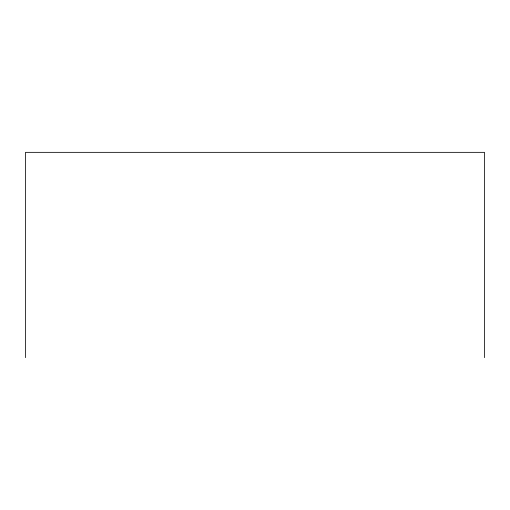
<?xml version="1.0" encoding="UTF-8"?>
<svg xmlns="http://www.w3.org/2000/svg" width="510" height="510" viewBox="0 0 510 510"><rect width="100%" height="100%" fill="white"/><g stroke="black" fill="none" stroke-linecap="round" stroke-linejoin="round"><path stroke-width="0.76" d="M484.5 357.65L484.5 152.35L25.5 152.35L25.5 357.65"/></g></svg>
